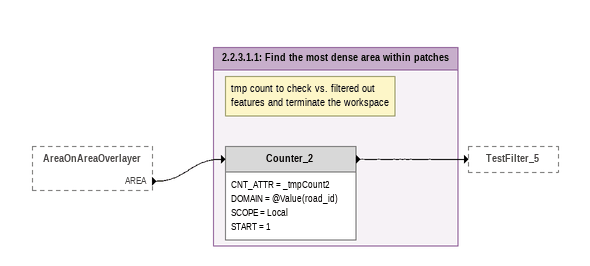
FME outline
AreaOnAreaOverlayer [outside]
    AREA -> Counter_2

Bookmark: 2.2.3.1.1: Find the most dense area within patches
Note: tmp count to check vs. filtered out features and terminate the workspace
Counter_2
    CNT_ATTR = _tmpCount2
    DOMAIN = @Value(road_id)
    SCOPE = Local
    START = 1
    -> TestFilter_5
